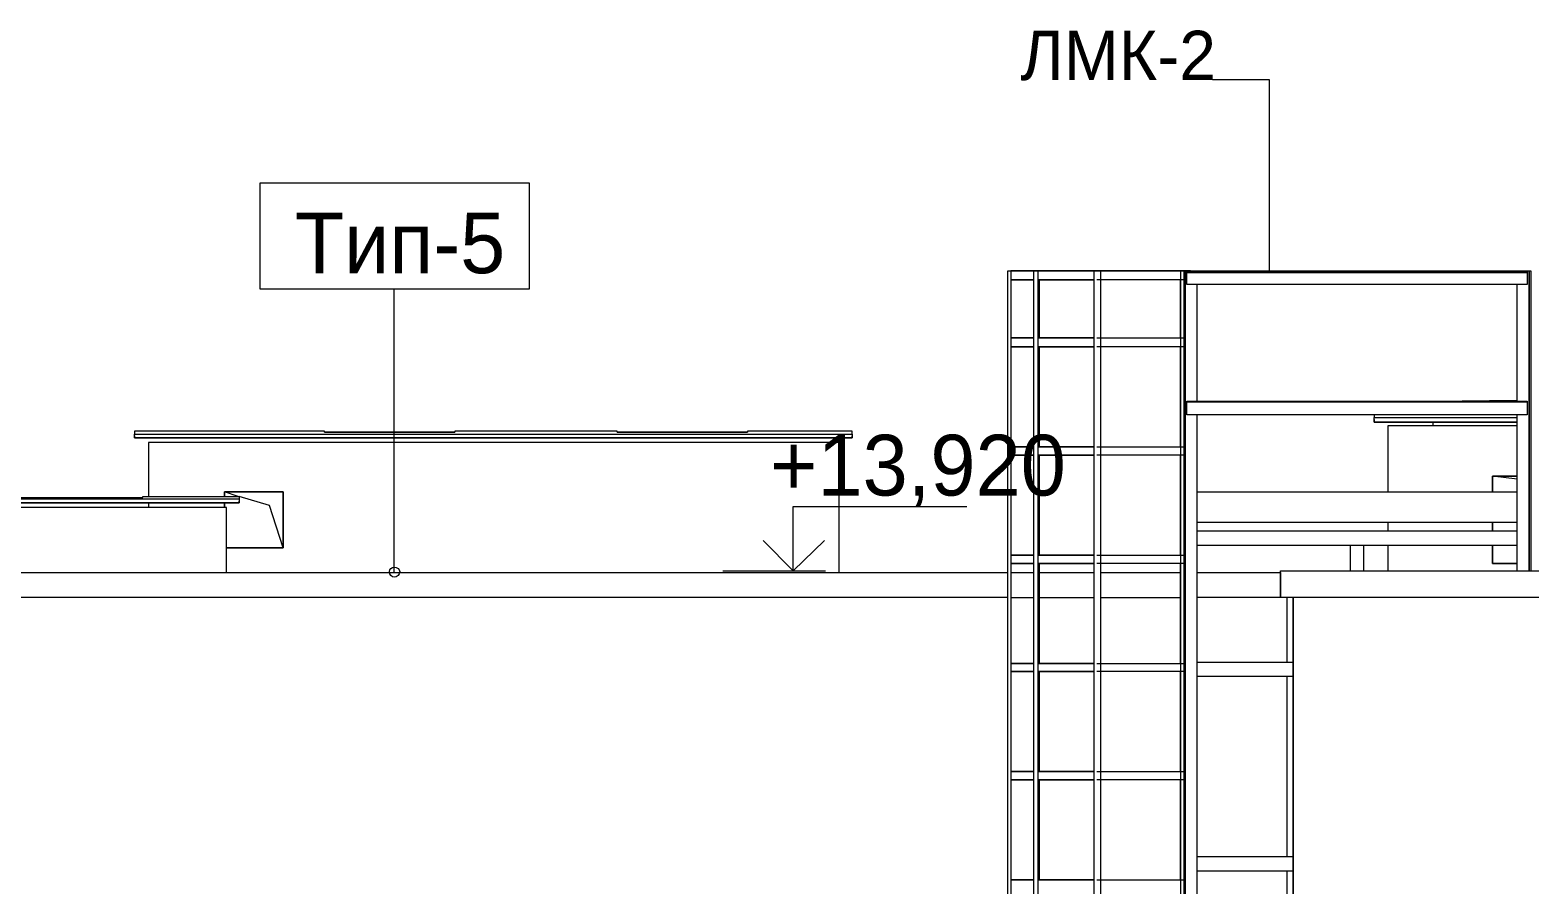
# Model space of a CAD drawing. Header units: millimetres. Extents: x 2294 to 908349, y -83289 to 219220.
# Drawn here: x 385854 to 392776, y 105794 to 109735 of the extents above; entities that cross this region are included whole.
import ezdxf

# ---------------------------------------------------------------- set-up
doc = ezdxf.new("R2010")
doc.units = ezdxf.units.MM
doc.layers.add('PDF _Геометрия', color=7, linetype='Continuous')
doc.layers.add('PDF _Текст', color=7, linetype='Continuous')

msp = doc.modelspace()

# ---------------------------------------------------------------- linework, layer by layer
at = {"layer": 'PDF _Геометрия', "lineweight": 9}
for points in [[(391573.4, 108623.6), (391573.4, 109504.1), (391310.9, 109504.1)], [(390379.6, 108623.6), (390379.6, 108581.3)], [(390485.5, 100771.3), (390489.7, 100771.3), (390510.9, 100771.3), (390506.6, 100771.3), (390485.5, 100771.3), (390485.5, 108623.6), (390506.6, 108623.6), (390510.9, 108623.6), (390489.7, 108623.6), (390485.5, 108623.6)], [(390506.6, 100771.3), (390506.6, 108623.6)], [(390764.8, 108623.6), (390794.5, 108623.6)], [(391162.8, 108623.6), (391192.4, 108623.6), (391162.8, 108623.6), (391162.8, 100771.3), (391179.7, 100771.3), (391162.8, 100771.3)], [(391179.7, 99658), (391179.7, 108623.6), (391183.9, 108623.6), (391238.9, 108623.6)], [(392716.3, 108623.6), (392771.3, 108623.6), (392779.8, 108623.6), (392779.8, 107239.4)], [(387535, 107230.9), (387535, 108539)], [(390485.5, 108314.6), (390485.5, 108581.3)], [(390506.6, 108314.6), (390519.3, 108314.6), (390578.6, 108314.6), (390642.1, 108314.6), (390709.8, 108314.6), (390764.8, 108314.6), (390709.8, 108314.6), (390642.1, 108314.6), (390578.6, 108314.6), (390519.3, 108314.6), (390510.9, 108314.6), (390510.9, 108581.3), (390510.9, 108314.6), (390527.8, 108314.6), (390582.8, 108314.6), (390646.3, 108314.6), (390709.8, 108314.6), (390764.8, 108314.6), (390709.8, 108314.6), (390646.3, 108314.6), (390582.8, 108314.6), (390527.8, 108314.6), (390515.1, 108314.6)], [(390515.1, 108581.3), (390527.8, 108581.3), (390582.8, 108581.3), (390646.3, 108581.3), (390709.8, 108581.3), (390764.8, 108581.3), (390709.8, 108581.3), (390642.1, 108581.3), (390578.6, 108581.3), (390519.3, 108581.3), (390506.6, 108581.3)], [(390764.8, 108314.6), (390764.8, 108581.3), (390709.8, 108581.3), (390646.3, 108581.3), (390582.8, 108581.3), (390527.8, 108581.3), (390510.9, 108581.3), (390519.3, 108581.3), (390578.6, 108581.3), (390642.1, 108581.3), (390709.8, 108581.3), (390764.8, 108581.3)], [(391179.7, 108581.3), (390777.5, 108581.3)], [(391238.9, 108560.1), (391238.9, 108022.5)], [(392716.3, 108022.5), (392716.3, 108560.1)], [(390379.6, 108314.6), (390379.6, 108272.3)], [(390777.5, 108314.6), (391179.7, 108314.6)], [(390485.5, 107810.9), (390485.5, 108272.3)], [(390515.1, 108272.3), (390527.8, 108272.3), (390582.8, 108272.3), (390646.3, 108272.3), (390709.8, 108272.3), (390764.8, 108272.3), (390709.8, 108272.3), (390646.3, 108272.3), (390582.8, 108272.3), (390527.8, 108272.3), (390510.9, 108272.3), (390510.9, 107810.9), (390510.9, 108272.3), (390519.3, 108272.3), (390578.6, 108272.3), (390642.1, 108272.3), (390709.8, 108272.3), (390764.8, 108272.3), (390709.8, 108272.3), (390642.1, 108272.3), (390578.6, 108272.3), (390519.3, 108272.3), (390506.6, 108272.3)], [(390764.8, 107810.9), (390764.8, 108272.3)], [(391179.7, 108272.3), (390777.5, 108272.3)], [(392335.3, 108022.5), (392716.3, 108026.8)], [(391238.9, 107959), (391238.9, 99658)], [(392055.9, 107959), (392055.9, 107946.3), (392716.3, 107946.3)], [(392055.9, 107937.9), (392055.9, 107925.2), (392716.3, 107925.2), (392055.9, 107925.2), (392055.9, 107946.3)], [(392716.3, 107908.2), (392119.4, 107908.2), (392119.4, 107603.5)], [(392326.8, 107925.2), (392326.8, 107908.2)], [(392716.3, 107239.4), (392716.3, 107959), (392521.6, 107959)], [(389647.3, 107870.1), (389647.3, 107853.2), (386337.1, 107853.2), (386337.1, 107870.1), (389647.3, 107870.1), (389647.3, 107882.8), (389164.7, 107882.8), (389164.7, 107878.6), (388563.7, 107878.6), (388563.7, 107882.8), (387814.4, 107882.8), (387814.4, 107878.6), (387213.3, 107878.6), (387213.3, 107882.8), (386337.1, 107882.8), (386337.1, 107870.1)], [(386337.1, 107861.7), (386337.1, 107853.2), (389647.3, 107853.2), (389647.3, 107861.7)], [(389588.1, 107230.9), (389588.1, 107832), (386400.6, 107832), (386400.6, 107582.3)], [(387213.3, 107878.6), (387814.4, 107878.6)], [(388563.7, 107878.6), (389164.7, 107878.6)], [(390379.6, 107810.9), (390379.6, 107772.8)], [(390485.5, 107311.4), (390485.5, 107772.8)], [(390506.6, 107810.9), (390519.3, 107810.9), (390578.6, 107810.9), (390642.1, 107810.9), (390709.8, 107810.9), (390764.8, 107810.9), (390709.8, 107810.9), (390642.1, 107810.9), (390578.6, 107810.9), (390519.3, 107810.9), (390510.9, 107810.9), (390527.8, 107810.9), (390582.8, 107810.9), (390646.3, 107810.9), (390709.8, 107810.9), (390764.8, 107810.9), (390709.8, 107810.9), (390646.3, 107810.9), (390582.8, 107810.9), (390527.8, 107810.9), (390515.1, 107810.9)], [(390515.1, 107772.8), (390527.8, 107772.8), (390582.8, 107772.8), (390646.3, 107772.8), (390709.8, 107772.8), (390764.8, 107772.8), (390709.8, 107772.8), (390646.3, 107772.8), (390582.8, 107772.8), (390527.8, 107772.8), (390510.9, 107772.8), (390510.9, 107311.4), (390510.9, 107772.8), (390519.3, 107772.8), (390578.6, 107772.8), (390642.1, 107772.8), (390709.8, 107772.8), (390764.8, 107772.8), (390709.8, 107772.8), (390642.1, 107772.8), (390578.6, 107772.8), (390519.3, 107772.8), (390506.6, 107772.8)], [(390764.8, 107311.4), (390764.8, 107772.8)], [(390777.5, 107810.9), (391179.7, 107810.9)], [(391179.7, 107772.8), (390777.5, 107772.8)], [(392716.3, 107662.7), (392602, 107675.4)], [(386819.6, 107569.6), (386819.6, 107552.7), (385329.6, 107552.7), (385329.6, 107569.6)], [(385329.6, 107561.1), (385329.6, 107552.7), (386819.6, 107552.7), (386819.6, 107561.1)], [(385774.1, 107578.1), (386375.2, 107578.1)], [(386815.4, 107582.3), (386751.9, 107603.5)], [(387022.8, 107345.2), (386959.3, 107540), (386819.6, 107582.3)], [(391238.9, 107603.5), (392716.3, 107603.5)], [(386760.4, 107230.9), (386760.4, 107531.5), (385388.9, 107531.5), (385388.9, 107230.9)], [(386400.6, 107552.7), (386400.6, 107531.5)], [(389050.5, 107239.4), (389367.9, 107239.4), (389376.4, 107239.4), (389376.4, 107535.7), (390176.4, 107535.7)], [(419524.3, 107535.7), (418724.2, 107535.7), (418724.2, 107239.4), (418466, 107239.4), (418309.4, 107239.4), (418309.4, 107116.7), (391624.2, 107116.7), (391624.2, 107239.4), (418309.4, 107239.4), (418309.4, 107116.7)], [(391238.9, 107463.8), (392716.3, 107463.8)], [(392716.3, 107421.4), (391238.9, 107421.4)], [(392119.4, 107463.8), (392119.4, 107421.4)], [(391238.9, 107357.9), (392716.3, 107357.9)], [(391945.9, 107357.9), (391945.9, 107239.4)], [(392009.4, 107239.4), (392009.4, 107357.9)], [(392119.4, 107357.9), (392119.4, 107239.4)], [(390379.6, 107311.4), (390379.6, 107273.3)], [(390506.6, 107311.4), (390519.3, 107311.4), (390578.6, 107311.4), (390642.1, 107311.4), (390709.8, 107311.4), (390764.8, 107311.4), (390709.8, 107311.4), (390642.1, 107311.4), (390578.6, 107311.4), (390519.3, 107311.4), (390510.9, 107311.4), (390527.8, 107311.4), (390582.8, 107311.4), (390646.3, 107311.4), (390709.8, 107311.4), (390764.8, 107311.4), (390709.8, 107311.4), (390646.3, 107311.4), (390582.8, 107311.4), (390527.8, 107311.4), (390515.1, 107311.4)], [(390777.5, 107311.4), (391179.7, 107311.4)], [(390366.9, 107116.7), (365586.6, 107116.7), (365586.6, 107230.9), (390366.9, 107230.9)], [(389228.2, 107239.4), (389524.6, 107239.4)], [(390379.6, 107230.9), (390485.5, 107230.9)], [(390485.5, 106811.9), (390485.5, 107273.3)], [(390515.1, 107273.3), (390527.8, 107273.3), (390582.8, 107273.3), (390646.3, 107273.3), (390709.8, 107273.3), (390764.8, 107273.3), (390709.8, 107273.3), (390646.3, 107273.3), (390582.8, 107273.3), (390527.8, 107273.3), (390510.9, 107273.3), (390510.9, 106811.9), (390510.9, 107273.3), (390519.3, 107273.3), (390578.6, 107273.3), (390642.1, 107273.3), (390709.8, 107273.3), (390764.8, 107273.3), (390709.8, 107273.3), (390642.1, 107273.3), (390578.6, 107273.3), (390519.3, 107273.3), (390506.6, 107273.3)], [(390510.9, 107230.9), (390764.8, 107230.9)], [(390764.8, 106811.9), (390764.8, 107273.3)], [(391179.7, 107273.3), (390777.5, 107273.3)], [(390794.5, 107230.9), (391162.8, 107230.9)], [(391238.9, 107230.9), (391624.2, 107230.9), (391624.2, 107116.7), (391238.9, 107116.7)], [(390379.6, 107116.7), (390485.5, 107116.7)], [(390510.9, 107116.7), (390764.8, 107116.7)], [(390794.5, 107116.7), (391162.8, 107116.7)], [(391653.8, 107116.7), (391653.8, 106816.1)], [(391683.4, 99107.7), (391683.4, 107116.7), (391683.4, 99539.5), (391683.4, 99547.9)], [(390379.6, 106811.9), (390379.6, 106773.8)], [(390506.6, 106811.9), (390519.3, 106811.9), (390578.6, 106811.9), (390642.1, 106811.9), (390709.8, 106811.9), (390764.8, 106811.9), (390709.8, 106811.9), (390642.1, 106811.9), (390578.6, 106811.9), (390519.3, 106811.9), (390510.9, 106811.9), (390527.8, 106811.9), (390582.8, 106811.9), (390646.3, 106811.9), (390709.8, 106811.9), (390764.8, 106811.9), (390709.8, 106811.9), (390646.3, 106811.9), (390582.8, 106811.9), (390527.8, 106811.9), (390515.1, 106811.9)], [(390777.5, 106811.9), (391179.7, 106811.9)], [(391683.4, 106816.1), (391238.9, 106816.1)], [(390485.5, 106312.4), (390485.5, 106773.8)], [(390515.1, 106773.8), (390527.8, 106773.8), (390582.8, 106773.8), (390646.3, 106773.8), (390709.8, 106773.8), (390764.8, 106773.8), (390709.8, 106773.8), (390646.3, 106773.8), (390582.8, 106773.8), (390527.8, 106773.8), (390510.9, 106773.8), (390510.9, 106312.4), (390510.9, 106773.8), (390519.3, 106773.8), (390578.6, 106773.8), (390642.1, 106773.8), (390709.8, 106773.8), (390764.8, 106773.8), (390709.8, 106773.8), (390642.1, 106773.8), (390578.6, 106773.8), (390519.3, 106773.8), (390506.6, 106773.8)], [(390764.8, 106312.4), (390764.8, 106773.8)], [(391179.7, 106773.8), (390777.5, 106773.8)], [(391238.9, 106752.6), (391683.4, 106752.6)], [(391653.8, 106752.6), (391653.8, 105918.7)], [(390379.6, 106312.4), (390379.6, 106274.3)], [(390506.6, 106312.4), (390519.3, 106312.4), (390578.6, 106312.4), (390642.1, 106312.4), (390709.8, 106312.4), (390764.8, 106312.4), (390709.8, 106312.4), (390642.1, 106312.4), (390578.6, 106312.4), (390519.3, 106312.4), (390510.9, 106312.4), (390527.8, 106312.4), (390582.8, 106312.4), (390646.3, 106312.4), (390709.8, 106312.4), (390764.8, 106312.4), (390709.8, 106312.4), (390646.3, 106312.4), (390582.8, 106312.4), (390527.8, 106312.4), (390515.1, 106312.4)], [(390777.5, 106312.4), (391179.7, 106312.4)], [(390485.5, 105812.9), (390485.5, 106274.3)], [(390515.1, 106274.3), (390527.8, 106274.3), (390582.8, 106274.3), (390646.3, 106274.3), (390709.8, 106274.3), (390764.8, 106274.3), (390709.8, 106274.3), (390646.3, 106274.3), (390582.8, 106274.3), (390527.8, 106274.3), (390510.9, 106274.3), (390510.9, 105812.9), (390510.9, 106274.3), (390519.3, 106274.3), (390578.6, 106274.3), (390642.1, 106274.3), (390709.8, 106274.3), (390764.8, 106274.3), (390709.8, 106274.3), (390642.1, 106274.3), (390578.6, 106274.3), (390519.3, 106274.3), (390506.6, 106274.3)], [(390764.8, 105812.9), (390764.8, 106274.3)], [(391179.7, 106274.3), (390777.5, 106274.3)], [(391683.4, 105918.7), (391238.9, 105918.7)], [(391238.9, 105855.2), (391683.4, 105855.2)], [(391653.8, 105855.2), (391653.8, 105017.1)], [(390379.6, 105812.9), (390379.6, 105774.8)], [(390506.6, 105812.9), (390519.3, 105812.9), (390578.6, 105812.9), (390642.1, 105812.9), (390709.8, 105812.9), (390764.8, 105812.9), (390709.8, 105812.9), (390642.1, 105812.9), (390578.6, 105812.9), (390519.3, 105812.9), (390510.9, 105812.9), (390527.8, 105812.9), (390582.8, 105812.9), (390646.3, 105812.9), (390709.8, 105812.9), (390764.8, 105812.9), (390709.8, 105812.9), (390646.3, 105812.9), (390582.8, 105812.9), (390527.8, 105812.9), (390515.1, 105812.9)], [(390777.5, 105812.9), (391179.7, 105812.9)]]:
    msp.add_lwpolyline(points, dxfattribs=at)
for points in [[(386917, 109030), (388157.3, 109030), (388157.3, 108539), (386917, 108539)], [(390379.6, 108623.6), (390379.6, 100771.3), (390366.9, 100771.3), (390366.9, 108623.6)], [(390366.9, 108623.6), (390379.6, 108623.6), (390379.6, 100771.3), (390366.9, 100771.3)], [(391209.3, 108623.6), (390777.5, 108623.6), (390709.8, 108623.6), (390646.3, 108623.6), (390582.8, 108623.6), (390527.8, 108623.6), (390481.2, 108623.6), (390438.9, 108623.6), (390413.5, 108623.6), (390392.3, 108623.6), (390388.1, 108623.6), (390392.3, 108623.6), (390413.5, 108623.6), (390438.9, 108623.6), (390481.2, 108623.6), (390527.8, 108623.6), (390582.8, 108623.6), (390646.3, 108623.6), (390709.8, 108623.6), (390777.5, 108623.6), (390709.8, 108623.6), (390642.1, 108623.6), (390578.6, 108623.6), (390519.3, 108623.6), (390472.8, 108623.6), (390430.4, 108623.6), (390400.8, 108623.6), (390383.9, 108623.6), (390379.6, 108623.6), (390383.9, 108623.6), (390400.8, 108623.6), (390430.4, 108623.6), (390472.8, 108623.6), (390519.3, 108623.6), (390578.6, 108623.6), (390642.1, 108623.6), (390709.8, 108623.6), (390777.5, 108623.6)], [(390794.5, 108623.6), (390794.5, 100771.3), (390764.8, 100771.3), (390764.8, 108623.6)], [(391183.9, 99658), (391183.9, 108623.6)], [(391192.4, 108623.6), (392762.8, 108623.6), (392762.8, 108615.2), (392762.8, 108560.1), (391192.4, 108560.1), (391192.4, 108615.2)], [(391192.4, 108615.2), (392762.8, 108615.2)], [(392771.3, 108623.6), (392771.3, 107239.4)], [(390485.5, 108581.3), (390472.8, 108581.3), (390430.4, 108581.3), (390400.8, 108581.3), (390383.9, 108581.3), (390379.6, 108581.3), (390383.9, 108581.3), (390400.8, 108581.3), (390430.4, 108581.3), (390472.8, 108581.3)], [(390485.5, 108581.3), (390481.2, 108581.3), (390438.9, 108581.3), (390413.5, 108581.3), (390392.3, 108581.3), (390388.1, 108581.3), (390392.3, 108581.3), (390413.5, 108581.3), (390438.9, 108581.3), (390481.2, 108581.3)], [(390794.5, 108581.3), (390794.5, 108314.6), (391162.8, 108314.6), (391162.8, 108581.3)], [(390485.5, 108314.6), (390472.8, 108314.6), (390430.4, 108314.6), (390400.8, 108314.6), (390383.9, 108314.6), (390379.6, 108314.6), (390383.9, 108314.6), (390400.8, 108314.6), (390430.4, 108314.6), (390472.8, 108314.6)], [(390485.5, 108314.6), (390481.2, 108314.6), (390438.9, 108314.6), (390413.5, 108314.6), (390392.3, 108314.6), (390388.1, 108314.6), (390392.3, 108314.6), (390413.5, 108314.6), (390438.9, 108314.6), (390481.2, 108314.6)], [(390485.5, 108272.3), (390472.8, 108272.3), (390430.4, 108272.3), (390400.8, 108272.3), (390383.9, 108272.3), (390379.6, 108272.3), (390383.9, 108272.3), (390400.8, 108272.3), (390430.4, 108272.3), (390472.8, 108272.3)], [(390485.5, 108272.3), (390481.2, 108272.3), (390438.9, 108272.3), (390413.5, 108272.3), (390392.3, 108272.3), (390388.1, 108272.3), (390392.3, 108272.3), (390413.5, 108272.3), (390438.9, 108272.3), (390481.2, 108272.3)], [(390794.5, 108272.3), (390794.5, 107810.9), (391162.8, 107810.9), (391162.8, 108272.3)], [(391192.4, 108022.5), (392762.8, 108022.5), (392762.8, 108018.3), (392762.8, 107959), (391192.4, 107959), (391192.4, 108018.3)], [(391192.4, 108018.3), (392762.8, 108018.3)], [(390485.5, 107810.9), (390472.8, 107810.9), (390430.4, 107810.9), (390400.8, 107810.9), (390383.9, 107810.9), (390379.6, 107810.9), (390383.9, 107810.9), (390400.8, 107810.9), (390430.4, 107810.9), (390472.8, 107810.9)], [(390485.5, 107772.8), (390472.8, 107772.8), (390430.4, 107772.8), (390400.8, 107772.8), (390383.9, 107772.8), (390379.6, 107772.8), (390383.9, 107772.8), (390400.8, 107772.8), (390430.4, 107772.8), (390472.8, 107772.8)], [(390485.5, 107810.9), (390481.2, 107810.9), (390438.9, 107810.9), (390413.5, 107810.9), (390392.3, 107810.9), (390388.1, 107810.9), (390392.3, 107810.9), (390413.5, 107810.9), (390438.9, 107810.9), (390481.2, 107810.9)], [(390485.5, 107772.8), (390481.2, 107772.8), (390438.9, 107772.8), (390413.5, 107772.8), (390392.3, 107772.8), (390388.1, 107772.8), (390392.3, 107772.8), (390413.5, 107772.8), (390438.9, 107772.8), (390481.2, 107772.8)], [(390794.5, 107772.8), (390794.5, 107311.4), (391162.8, 107311.4), (391162.8, 107772.8)], [(392602, 107675.4), (392602, 107603.5), (392602, 107675.4), (392716.3, 107675.4)], [(385329.6, 107569.6), (385329.6, 107582.3), (385774.1, 107582.3), (385774.1, 107578.1), (386375.2, 107578.1), (386375.2, 107582.3), (386819.6, 107582.3), (386819.6, 107569.6)], [(386751.9, 107603.5), (386751.9, 107582.3), (386751.9, 107603.5), (387022.8, 107603.5), (387022.8, 107345.2), (386760.4, 107345.2), (387022.8, 107345.2), (387022.8, 107603.5)], [(386751.9, 107531.5), (386751.9, 107552.7)], [(392602, 107421.4), (392602, 107463.8)], [(392716.3, 107273.3), (392602, 107273.3), (392602, 107357.9), (392602, 107273.3)], [(390485.5, 107311.4), (390472.8, 107311.4), (390430.4, 107311.4), (390400.8, 107311.4), (390383.9, 107311.4), (390379.6, 107311.4), (390383.9, 107311.4), (390400.8, 107311.4), (390430.4, 107311.4), (390472.8, 107311.4)], [(390485.5, 107311.4), (390481.2, 107311.4), (390438.9, 107311.4), (390413.5, 107311.4), (390392.3, 107311.4), (390388.1, 107311.4), (390392.3, 107311.4), (390413.5, 107311.4), (390438.9, 107311.4), (390481.2, 107311.4)], [(390485.5, 107273.3), (390472.8, 107273.3), (390430.4, 107273.3), (390400.8, 107273.3), (390383.9, 107273.3), (390379.6, 107273.3), (390383.9, 107273.3), (390400.8, 107273.3), (390430.4, 107273.3), (390472.8, 107273.3)], [(390485.5, 107273.3), (390481.2, 107273.3), (390438.9, 107273.3), (390413.5, 107273.3), (390392.3, 107273.3), (390388.1, 107273.3), (390392.3, 107273.3), (390413.5, 107273.3), (390438.9, 107273.3), (390481.2, 107273.3)], [(390794.5, 107273.3), (390794.5, 106811.9), (391162.8, 106811.9), (391162.8, 107273.3)], [(390485.5, 106811.9), (390472.8, 106811.9), (390430.4, 106811.9), (390400.8, 106811.9), (390383.9, 106811.9), (390379.6, 106811.9), (390383.9, 106811.9), (390400.8, 106811.9), (390430.4, 106811.9), (390472.8, 106811.9)], [(390485.5, 106811.9), (390481.2, 106811.9), (390438.9, 106811.9), (390413.5, 106811.9), (390392.3, 106811.9), (390388.1, 106811.9), (390392.3, 106811.9), (390413.5, 106811.9), (390438.9, 106811.9), (390481.2, 106811.9)], [(390485.5, 106773.8), (390472.8, 106773.8), (390430.4, 106773.8), (390400.8, 106773.8), (390383.9, 106773.8), (390379.6, 106773.8), (390383.9, 106773.8), (390400.8, 106773.8), (390430.4, 106773.8), (390472.8, 106773.8)], [(390485.5, 106773.8), (390481.2, 106773.8), (390438.9, 106773.8), (390413.5, 106773.8), (390392.3, 106773.8), (390388.1, 106773.8), (390392.3, 106773.8), (390413.5, 106773.8), (390438.9, 106773.8), (390481.2, 106773.8)], [(390794.5, 106773.8), (390794.5, 106312.4), (391162.8, 106312.4), (391162.8, 106773.8)], [(390485.5, 106312.4), (390472.8, 106312.4), (390430.4, 106312.4), (390400.8, 106312.4), (390383.9, 106312.4), (390379.6, 106312.4), (390383.9, 106312.4), (390400.8, 106312.4), (390430.4, 106312.4), (390472.8, 106312.4)], [(390485.5, 106312.4), (390481.2, 106312.4), (390438.9, 106312.4), (390413.5, 106312.4), (390392.3, 106312.4), (390388.1, 106312.4), (390392.3, 106312.4), (390413.5, 106312.4), (390438.9, 106312.4), (390481.2, 106312.4)], [(390485.5, 106274.3), (390472.8, 106274.3), (390430.4, 106274.3), (390400.8, 106274.3), (390383.9, 106274.3), (390379.6, 106274.3), (390383.9, 106274.3), (390400.8, 106274.3), (390430.4, 106274.3), (390472.8, 106274.3)], [(390485.5, 106274.3), (390481.2, 106274.3), (390438.9, 106274.3), (390413.5, 106274.3), (390392.3, 106274.3), (390388.1, 106274.3), (390392.3, 106274.3), (390413.5, 106274.3), (390438.9, 106274.3), (390481.2, 106274.3)], [(390794.5, 106274.3), (390794.5, 105812.9), (391162.8, 105812.9), (391162.8, 106274.3)], [(390485.5, 105812.9), (390472.8, 105812.9), (390430.4, 105812.9), (390400.8, 105812.9), (390383.9, 105812.9), (390379.6, 105812.9), (390383.9, 105812.9), (390400.8, 105812.9), (390430.4, 105812.9), (390472.8, 105812.9)], [(390485.5, 105812.9), (390481.2, 105812.9), (390438.9, 105812.9), (390413.5, 105812.9), (390392.3, 105812.9), (390388.1, 105812.9), (390392.3, 105812.9), (390413.5, 105812.9), (390438.9, 105812.9), (390481.2, 105812.9)]]:
    msp.add_lwpolyline(points, close=True, dxfattribs=at)
at = {"layer": 'PDF _Геометрия', "lineweight": 18}
msp.add_lwpolyline([(389236.7, 107379.1), (389376.4, 107239.4), (389520.3, 107379.1)], dxfattribs=at)
at = {"layer": 'PDF _Геометрия', "lineweight": 9}
for points in [[(387513.9, 107235.2), (387513.9, 107247.9), (387522.3, 107256.3), (387535, 107256.3)], [(387513.9, 107235.2), (387513.9, 107247.9), (387522.3, 107256.3), (387535, 107256.3)], [(387535, 107209.8), (387522.3, 107209.8), (387513.9, 107222.5), (387513.9, 107235.2)], [(387535, 107209.8), (387522.3, 107209.8), (387513.9, 107222.5), (387513.9, 107235.2)], [(387535, 107256.3), (387547.7, 107256.3), (387560.4, 107247.9), (387560.4, 107235.2)], [(387535, 107256.3), (387547.7, 107256.3), (387560.4, 107247.9), (387560.4, 107235.2)], [(387560.4, 107235.2), (387560.4, 107222.5), (387547.7, 107209.8), (387535, 107209.8)], [(387560.4, 107235.2), (387560.4, 107222.5), (387547.7, 107209.8), (387535, 107209.8)]]:
    msp.add_open_spline(points, degree=3, dxfattribs=at)

# ---------------------------------------------------------------- texts
at = {"layer": 'PDF _Текст', "attachment_point": 4, "style": ''}
for s, insert, char_height in [('ЛМК-2', (390424.4, 109616.2), 227.83), ('Тип-5', (387076.1, 108750.1), 279.32), ('+13,920', (389268.8, 107700.6), 280.28)]:
    msp.add_mtext(s, dxfattribs=dict(at, insert=insert, char_height=char_height))

doc.saveas('drawing.dxf')
